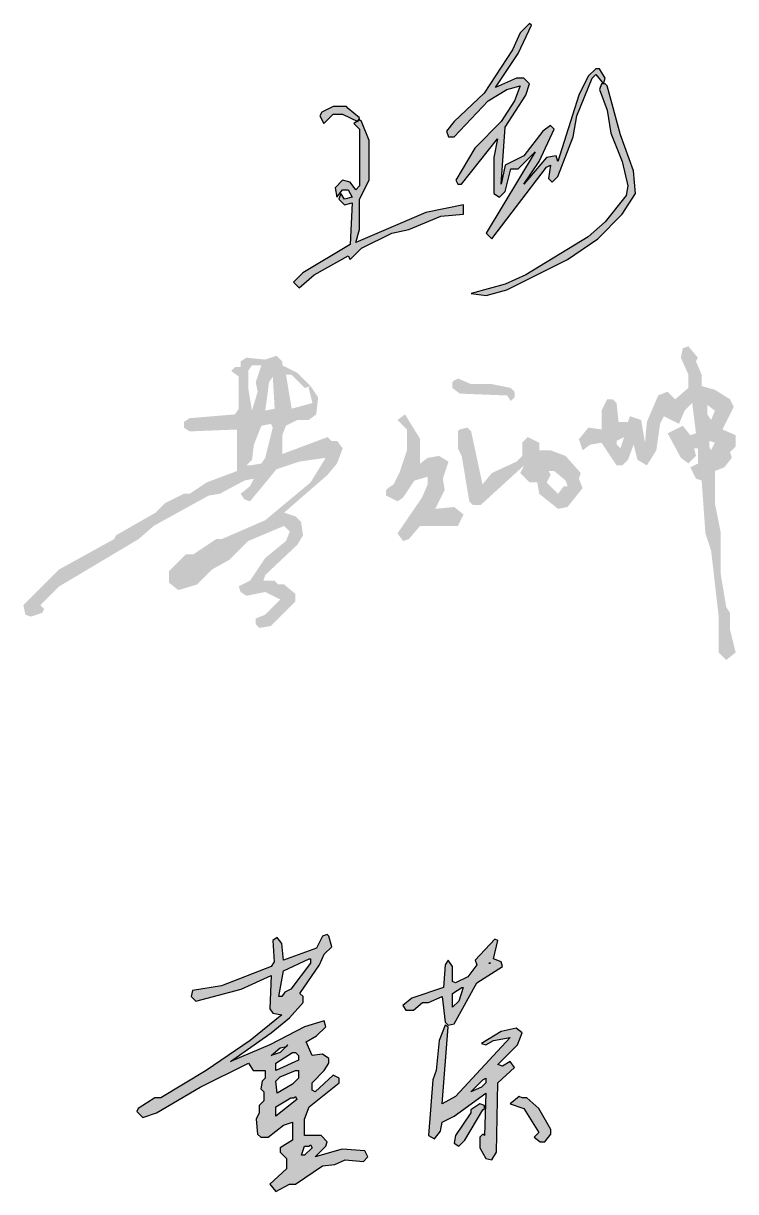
# Model space of a CAD drawing. Extents: x -4747 to 1060961, y -766984 to 396631.
# Drawn here: x 759537 to 760479, y -380523 to -378977 of the extents above; entities that cross this region are included whole.
import ezdxf

# ---------------------------------------------------------------- set-up
doc = ezdxf.new("R2010")
doc.units = 0
doc.header["$LTSCALE"] = 1000
doc.header["$MEASUREMENT"] = 0
doc.layers.get('0').update_dxf_attribs({"linetype": 'CONTINUOUS'})

# ---------------------------------------------------------------- blocks, each defined once
blk = doc.blocks.new('DR')
at = {"linetype": 'CONTINUOUS'}
h = blk.add_hatch(color=256, dxfattribs=at)
h.dxf.hatch_style = 1
h.paths.add_polyline_path([(1911115.57, -440635.48), (1911118.57, -440635.48), (1911119.57, -440634.48), (1911120.57, -440636.48), (1911115.57, -440641.48), (1911113.57, -440641.48)], flags=16)
h.paths.add_polyline_path([(1911233.57, -440611.48), (1911234.57, -440610.48), (1911234.57, -440608.48), (1911231.57, -440607.48), (1911225.57, -440611.48), (1911225.57, -440613.48), (1911215.57, -440628.48), (1911214.57, -440633.48), (1911217.57, -440635.48), (1911221.57, -440631.48)], flags=17)
h.paths.add_polyline_path([(1911259.57, -440603.48), (1911257.57, -440602.48), (1911251.57, -440607.48), (1911260.57, -440610.48), (1911270.57, -440626.48), (1911267.57, -440629.48), (1911271.57, -440632.48), (1911274.57, -440632.48), (1911278.57, -440627.48), (1911278.57, -440624.48), (1911270.57, -440610.48), (1911262.57, -440603.48)])
h.paths.add_polyline_path([(1911106.57, -440603.48), (1911108.57, -440603.48), (1911109.57, -440602.48), (1911110.57, -440604.48), (1911096.57, -440615.48), (1911096.57, -440609.48)], flags=16)
h.paths.add_polyline_path([(1911233.57, -440591.48), (1911235.57, -440590.48), (1911235.57, -440593.48), (1911232.57, -440596.48), (1911225.57, -440599.48)], flags=16)
h.paths.add_polyline_path([(1911109.57, -440585.48), (1911111.57, -440585.48), (1911111.57, -440590.48), (1911107.57, -440594.48), (1911097.57, -440600.48), (1911096.57, -440592.48), (1911099.57, -440589.48)], flags=16)
h.paths.add_polyline_path([(1911107.57, -440573.48), (1911109.57, -440573.48), (1911111.57, -440575.48), (1911111.57, -440578.48), (1911096.57, -440585.48), (1911096.57, -440580.48)], flags=16)
h.paths.add_polyline_path([(1911103.57, -440569.48), (1911104.57, -440568.48), (1911099.57, -440573.48), (1911093.57, -440575.48), (1911099.57, -440570.48)], flags=16)
h.paths.add_polyline_path([(1911210.57, -440556.48), (1911208.57, -440555.48), (1911204.57, -440565.48), (1911202.57, -440585.48), (1911200.57, -440591.48), (1911197.57, -440628.48), (1911201.57, -440630.48), (1911205.57, -440625.48), (1911206.57, -440619.48), (1911214.57, -440615.48), (1911235.57, -440600.48), (1911234.57, -440628.48), (1911233.57, -440627.48), (1911231.57, -440629.48), (1911231.57, -440636.48), (1911235.57, -440643.48), (1911239.57, -440644.48), (1911242.57, -440639.48), (1911243.57, -440593.48), (1911254.57, -440583.48), (1911251.57, -440579.48), (1911246.57, -440582.48), (1911243.57, -440581.48), (1911256.57, -440568.48), (1911259.57, -440560.48), (1911255.57, -440557.48), (1911245.57, -440559.48), (1911232.57, -440567.48), (1911235.57, -440568.48), (1911240.57, -440565.48), (1911251.57, -440563.48), (1911215.57, -440602.48), (1911206.57, -440607.48)])
h.paths.add_polyline_path([(1911219.57, -440530.48), (1911220.57, -440530.48), (1911217.57, -440539.48), (1911213.57, -440543.48), (1911213.57, -440534.48)], flags=16)
h.paths.add_polyline_path([(1911237.57, -440514.48), (1911238.57, -440514.48)], flags=16)
h.paths.add_polyline_path([(1911118.57, -440511.48), (1911119.57, -440511.48), (1911119.57, -440514.48), (1911106.57, -440531.48), (1911102.57, -440533.48), (1911100.57, -440536.48), (1911098.57, -440536.48), (1911101.57, -440519.48)], flags=16)
h.paths.add_polyline_path([(1911243.57, -440499.48), (1911241.57, -440498.48), (1911228.57, -440512.48), (1911229.57, -440515.48), (1911223.57, -440523.48), (1911215.57, -440527.48), (1911213.57, -440526.48), (1911213.57, -440516.48), (1911210.57, -440512.48), (1911208.57, -440515.48), (1911207.57, -440530.48), (1911186.57, -440537.48), (1911180.57, -440542.48), (1911182.57, -440545.48), (1911187.57, -440545.48), (1911193.57, -440540.48), (1911197.57, -440540.48), (1911206.57, -440536.48), (1911208.57, -440553.48), (1911210.57, -440555.48), (1911214.57, -440554.48), (1911229.57, -440527.48), (1911246.57, -440516.48), (1911245.57, -440513.48), (1911240.57, -440511.48)])
h.paths.add_polyline_path([(1911131.57, -440496.48), (1911130.57, -440495.48), (1911127.57, -440496.48), (1911123.57, -440504.48), (1911101.57, -440512.48), (1911100.57, -440501.48), (1911097.57, -440497.48), (1911094.57, -440499.48), (1911095.57, -440513.48), (1911093.57, -440516.48), (1911060.57, -440529.48), (1911041.57, -440532.48), (1911040.57, -440536.48), (1911043.57, -440539.48), (1911073.57, -440531.48), (1911093.57, -440522.48), (1911092.57, -440544.48), (1911094.57, -440547.48), (1911100.57, -440548.48), (1911079.57, -440565.48), (1911050.57, -440585.48), (1911020.57, -440603.48), (1911016.57, -440603.48), (1911005.57, -440610.48), (1911004.57, -440612.48), (1911008.57, -440616.48), (1911017.57, -440613.48), (1911046.57, -440596.48), (1911078.57, -440580.48), (1911081.57, -440585.48), (1911089.57, -440585.48), (1911089.57, -440590.48), (1911087.57, -440592.48), (1911086.57, -440597.48), (1911088.57, -440599.48), (1911088.57, -440605.48), (1911085.57, -440608.48), (1911085.57, -440613.48), (1911083.57, -440617.48), (1911084.57, -440627.48), (1911086.57, -440629.48), (1911091.57, -440629.48), (1911101.57, -440621.48), (1911107.57, -440619.48), (1911107.57, -440631.48), (1911099.57, -440636.48), (1911099.57, -440639.48), (1911103.57, -440643.48), (1911103.57, -440650.48), (1911092.57, -440660.48), (1911096.57, -440665.48), (1911105.57, -440660.48), (1911109.57, -440660.48), (1911127.57, -440648.48), (1911135.57, -440647.48), (1911142.57, -440644.48), (1911154.57, -440645.48), (1911157.57, -440642.48), (1911155.57, -440638.48), (1911140.57, -440637.48), (1911122.57, -440642.48), (1911129.57, -440635.48), (1911130.57, -440632.48), (1911126.57, -440628.48), (1911115.57, -440628.48), (1911115.57, -440617.48), (1911118.57, -440609.48), (1911138.57, -440593.48), (1911138.57, -440590.48), (1911134.57, -440588.48), (1911122.57, -440599.48), (1911120.57, -440598.48), (1911120.57, -440593.48), (1911128.57, -440585.48), (1911131.57, -440580.48), (1911131.57, -440577.48), (1911127.57, -440574.48), (1911120.57, -440575.48), (1911116.57, -440566.48), (1911123.57, -440562.48), (1911129.57, -440556.48), (1911128.57, -440552.48), (1911115.57, -440556.48), (1911092.57, -440568.48), (1911066.57, -440579.48), (1911093.57, -440560.48), (1911105.57, -440550.48), (1911114.57, -440540.48), (1911114.57, -440536.48), (1911112.57, -440534.48), (1911125.57, -440515.48), (1911128.57, -440508.48), (1911133.57, -440503.48)])
at = {"linetype": 'CONTINUOUS', "elevation": 12800663}
for points in [[(1911131.57, -440496.48), (1911130.57, -440495.48), (1911127.57, -440496.48), (1911123.57, -440504.48), (1911101.57, -440512.48), (1911100.57, -440501.48), (1911097.57, -440497.48), (1911094.57, -440499.48), (1911095.57, -440513.48), (1911093.57, -440516.48), (1911060.57, -440529.48), (1911041.57, -440532.48), (1911040.57, -440536.48), (1911043.57, -440539.48), (1911073.57, -440531.48), (1911093.57, -440522.48), (1911092.57, -440544.48), (1911094.57, -440547.48), (1911100.57, -440548.48), (1911079.57, -440565.48), (1911050.57, -440585.48), (1911020.57, -440603.48), (1911016.57, -440603.48), (1911005.57, -440610.48), (1911004.57, -440612.48), (1911008.57, -440616.48), (1911017.57, -440613.48), (1911046.57, -440596.48), (1911078.57, -440580.48), (1911081.57, -440585.48), (1911089.57, -440585.48), (1911089.57, -440590.48), (1911087.57, -440592.48), (1911086.57, -440597.48), (1911088.57, -440599.48), (1911088.57, -440605.48), (1911085.57, -440608.48), (1911085.57, -440613.48), (1911083.57, -440617.48), (1911084.57, -440627.48), (1911086.57, -440629.48), (1911091.57, -440629.48), (1911101.57, -440621.48), (1911107.57, -440619.48), (1911107.57, -440631.48), (1911099.57, -440636.48), (1911099.57, -440639.48), (1911103.57, -440643.48), (1911103.57, -440650.48), (1911092.57, -440660.48), (1911096.57, -440665.48), (1911105.57, -440660.48), (1911109.57, -440660.48), (1911127.57, -440648.48), (1911135.57, -440647.48), (1911142.57, -440644.48), (1911154.57, -440645.48), (1911157.57, -440642.48), (1911155.57, -440638.48), (1911140.57, -440637.48), (1911122.57, -440642.48), (1911129.57, -440635.48), (1911130.57, -440632.48), (1911126.57, -440628.48), (1911115.57, -440628.48), (1911115.57, -440617.48), (1911118.57, -440609.48), (1911138.57, -440593.48), (1911138.57, -440590.48), (1911134.57, -440588.48), (1911122.57, -440599.48), (1911120.57, -440598.48), (1911120.57, -440593.48), (1911128.57, -440585.48), (1911131.57, -440580.48), (1911131.57, -440577.48), (1911127.57, -440574.48), (1911120.57, -440575.48), (1911116.57, -440566.48), (1911123.57, -440562.48), (1911129.57, -440556.48), (1911128.57, -440552.48), (1911115.57, -440556.48), (1911092.57, -440568.48), (1911066.57, -440579.48), (1911093.57, -440560.48), (1911105.57, -440550.48), (1911114.57, -440540.48), (1911114.57, -440536.48), (1911112.57, -440534.48), (1911125.57, -440515.48), (1911128.57, -440508.48), (1911133.57, -440503.48), (1911131.57, -440496.48)], [(1911243.57, -440499.48), (1911241.57, -440498.48), (1911228.57, -440512.48), (1911229.57, -440515.48), (1911223.57, -440523.48), (1911215.57, -440527.48), (1911213.57, -440526.48), (1911213.57, -440516.48), (1911210.57, -440512.48), (1911208.57, -440515.48), (1911207.57, -440530.48), (1911186.57, -440537.48), (1911180.57, -440542.48), (1911182.57, -440545.48), (1911187.57, -440545.48), (1911193.57, -440540.48), (1911197.57, -440540.48), (1911206.57, -440536.48), (1911208.57, -440553.48), (1911210.57, -440555.48), (1911214.57, -440554.48), (1911229.57, -440527.48), (1911246.57, -440516.48), (1911245.57, -440513.48), (1911240.57, -440511.48), (1911243.57, -440499.48)], [(1911118.57, -440511.48), (1911119.57, -440511.48), (1911119.57, -440514.48), (1911106.57, -440531.48), (1911102.57, -440533.48), (1911100.57, -440536.48), (1911098.57, -440536.48), (1911101.57, -440519.48), (1911118.57, -440511.48)], [(1911237.57, -440514.48), (1911238.57, -440514.48), (1911237.57, -440514.48)], [(1911219.57, -440530.48), (1911220.57, -440530.48), (1911217.57, -440539.48), (1911213.57, -440543.48), (1911213.57, -440534.48), (1911219.57, -440530.48)], [(1911210.57, -440556.48), (1911208.57, -440555.48), (1911204.57, -440565.48), (1911202.57, -440585.48), (1911200.57, -440591.48), (1911197.57, -440628.48), (1911201.57, -440630.48), (1911205.57, -440625.48), (1911206.57, -440619.48), (1911214.57, -440615.48), (1911235.57, -440600.48), (1911234.57, -440628.48), (1911233.57, -440627.48), (1911231.57, -440629.48), (1911231.57, -440636.48), (1911235.57, -440643.48), (1911239.57, -440644.48), (1911242.57, -440639.48), (1911243.57, -440593.48), (1911254.57, -440583.48), (1911251.57, -440579.48), (1911246.57, -440582.48), (1911243.57, -440581.48), (1911256.57, -440568.48), (1911259.57, -440560.48), (1911255.57, -440557.48), (1911245.57, -440559.48), (1911232.57, -440567.48), (1911235.57, -440568.48), (1911240.57, -440565.48), (1911251.57, -440563.48), (1911215.57, -440602.48), (1911206.57, -440607.48), (1911210.57, -440556.48)], [(1911103.57, -440569.48), (1911104.57, -440568.48), (1911099.57, -440573.48), (1911093.57, -440575.48), (1911099.57, -440570.48), (1911103.57, -440569.48)], [(1911107.57, -440573.48), (1911109.57, -440573.48), (1911111.57, -440575.48), (1911111.57, -440578.48), (1911096.57, -440585.48), (1911096.57, -440580.48), (1911107.57, -440573.48)], [(1911109.57, -440585.48), (1911111.57, -440585.48), (1911111.57, -440590.48), (1911107.57, -440594.48), (1911097.57, -440600.48), (1911096.57, -440592.48), (1911099.57, -440589.48), (1911109.57, -440585.48)], [(1911233.57, -440591.48), (1911235.57, -440590.48), (1911235.57, -440593.48), (1911232.57, -440596.48), (1911225.57, -440599.48), (1911233.57, -440591.48)], [(1911106.57, -440603.48), (1911108.57, -440603.48), (1911109.57, -440602.48), (1911110.57, -440604.48), (1911096.57, -440615.48), (1911096.57, -440609.48), (1911106.57, -440603.48)], [(1911259.57, -440603.48), (1911257.57, -440602.48), (1911251.57, -440607.48), (1911260.57, -440610.48), (1911270.57, -440626.48), (1911267.57, -440629.48), (1911271.57, -440632.48), (1911274.57, -440632.48), (1911278.57, -440627.48), (1911278.57, -440624.48), (1911270.57, -440610.48), (1911262.57, -440603.48), (1911259.57, -440603.48)], [(1911233.57, -440611.48), (1911234.57, -440610.48), (1911234.57, -440608.48), (1911231.57, -440607.48), (1911225.57, -440611.48), (1911225.57, -440613.48), (1911215.57, -440628.48), (1911214.57, -440633.48), (1911217.57, -440635.48), (1911221.57, -440631.48), (1911233.57, -440611.48)], [(1911115.57, -440635.48), (1911118.57, -440635.48), (1911119.57, -440634.48), (1911120.57, -440636.48), (1911115.57, -440641.48), (1911113.57, -440641.48), (1911115.57, -440635.48)]]:
    blk.add_lwpolyline(points, dxfattribs=at)
blk = doc.blocks.new('WJ')
at = {"linetype": 'CONTINUOUS'}
h = blk.add_hatch(color=0, dxfattribs=at)
h.dxf.hatch_style = 1
h.paths.add_polyline_path([(170, 444), (169, 445), (166, 443), (169, 440), (169, 410), (167, 408), (164, 412), (160, 413), (156, 409), (157, 404), (160, 408), (163, 408), (165, 404), (161, 403), (159, 406), (158, 403), (161, 400), (165, 401), (164, 379), (139, 364), (134, 359), (137, 356), (145, 363), (163, 373), (164, 371), (170, 377), (186, 385), (195, 387), (212, 394), (224, 395), (224, 400), (204, 396), (167, 380), (169, 387), (169, 403), (174, 413), (174, 434)])
h.paths.add_polyline_path([(163, 451), (162, 452), (155, 452), (149, 449), (148, 447), (150, 443), (155, 448), (160, 448), (168, 444), (169, 446)])
h.paths.add_polyline_path([(300, 463), (299, 464), (297, 464), (296, 461), (300, 450), (302, 438), (308, 423), (311, 410), (310, 405), (299, 391), (290, 383), (257, 363), (246, 358), (228, 353), (236, 352), (247, 355), (279, 371), (295, 382), (308, 395), (315, 406), (314, 418), (307, 437)])
h.paths.add_polyline_path([(260, 495), (259, 496), (254, 491), (250, 482), (235, 459), (219, 444), (215, 439), (216, 436), (219, 436), (237, 455), (247, 461), (254, 463), (251, 455), (244, 444), (230, 430), (220, 413), (221, 411), (223, 411), (242, 435), (240, 425), (240, 406), (243, 404), (246, 407), (249, 419), (253, 419), (262, 428), (236, 385), (239, 382), (268, 420), (270, 421), (269, 414), (271, 412), (274, 415), (282, 436), (284, 447), (292, 467), (294, 469), (298, 464), (299, 467), (296, 472), (294, 472), (290, 468), (285, 458), (274, 423), (273, 426), (268, 425), (256, 411), (264, 423), (272, 440), (270, 442), (266, 439), (256, 426), (246, 421), (244, 411), (246, 441), (257, 458), (259, 464), (256, 467), (252, 467), (241, 462), (253, 480)])
at = {"color": 0, "linetype": 'CONTINUOUS', "elevation": 16083978}
for points in [[(260, 495), (259, 496), (254, 491), (250, 482), (235, 459), (219, 444), (215, 439), (216, 436), (219, 436), (237, 455), (247, 461), (254, 463), (251, 455), (244, 444), (230, 430), (220, 413), (221, 411), (223, 411), (242, 435), (240, 425), (240, 406), (243, 404), (246, 407), (249, 419), (253, 419), (262, 428), (236, 385), (239, 382), (268, 420), (270, 421), (269, 414), (271, 412), (274, 415), (282, 436), (284, 447), (292, 467), (294, 469), (298, 464), (299, 467), (296, 472), (294, 472), (290, 468), (285, 458), (274, 423), (273, 426), (268, 425), (256, 411), (264, 423), (272, 440), (270, 442), (266, 439), (256, 426), (246, 421), (244, 411), (246, 441), (257, 458), (259, 464), (256, 467), (252, 467), (241, 462), (253, 480), (260, 495)], [(300, 463), (299, 464), (297, 464), (296, 461), (300, 450), (302, 438), (308, 423), (311, 410), (310, 405), (299, 391), (290, 383), (257, 363), (246, 358), (228, 353), (236, 352), (247, 355), (279, 371), (295, 382), (308, 395), (315, 406), (314, 418), (307, 437), (300, 463)], [(163, 451), (162, 452), (155, 452), (149, 449), (148, 447), (150, 443), (155, 448), (160, 448), (168, 444), (169, 446), (163, 451)], [(170, 444), (169, 445), (166, 443), (169, 440), (169, 410), (167, 408), (164, 412), (160, 413), (156, 409), (157, 404), (160, 408), (163, 408), (165, 404), (161, 403), (159, 406), (158, 403), (161, 400), (165, 401), (164, 379), (139, 364), (134, 359), (137, 356), (145, 363), (163, 373), (164, 371), (170, 377), (186, 385), (195, 387), (212, 394), (224, 395), (224, 400), (204, 396), (167, 380), (169, 387), (169, 403), (174, 413), (174, 434), (170, 444)]]:
    blk.add_lwpolyline(points, dxfattribs=at)
blk = doc.blocks.new('A$C56AF2822')
at = {"linetype": 'CONTINUOUS', "xscale": 5, "yscale": 5, "zscale": 5}
blk.add_blockref('WJ', (-106.7, -2512.6), dxfattribs=at)
blk = doc.blocks.new('A$C7A596D73')
at = {"linetype": 'CONTINUOUS'}
h = blk.add_hatch(color=256, dxfattribs=at)
h.paths.add_polyline_path([(-527.5, 448.9), (-607.5, 418.9), (-652.5, 388.9), (-667.5, 388.9), (-717.5, 363.9), (-742.5, 338.9), (-847.5, 278.9), (-852.5, 268.9), (-997.5, 188.9), (-1087.5, 98.9), (-1092.5, 93.9), (-1087.5, 68.9), (-1072.5, 63.9), (-1042.5, 73.9), (-1037.5, 83.9), (-1047.5, 93.9), (-997.5, 143.9), (-787.5, 268.9), (-747.5, 303.9), (-602.5, 383.9), (-572.5, 388.9), (-507.5, 423.9), (-482.5, 428.9), (-492.5, 408.9), (-517.5, 388.9), (-507.5, 373.9), (-492.5, 368.9), (-422.5, 453.9), (-362.5, 473.9), (-292.5, 483.9), (-332.5, 418.9), (-452.5, 318.9), (-567.5, 268.9), (-582.5, 268.9), (-642.5, 228.9), (-662.5, 228.9), (-707.5, 183.9), (-707.5, 153.9), (-682.5, 133.9), (-632.5, 148.9), (-592.5, 188.9), (-547.5, 213.9), (-497.5, 263.9), (-402.5, 303.9), (-387.5, 288.9), (-397.5, 263.9), (-452.5, 218.9), (-492.5, 158.9), (-522.5, 143.9), (-517.5, 128.9), (-502.5, 118.9), (-452.5, 128.9), (-412.5, 108.9), (-452.5, 68.9), (-477.5, 58.9), (-477.5, 43.9), (-467.5, 33.9), (-437.5, 38.9), (-372.5, 103.9), (-372.5, 123.9), (-402.5, 148.9), (-417.5, 148.9), (-427.5, 158.9), (-457.5, 158.9), (-452.5, 173.9), (-367.5, 253.9), (-352.5, 278.9), (-357.5, 313.9), (-372.5, 328.9), (-402.5, 338.9), (-287.5, 438.9), (-262.5, 468.9), (-247.5, 508.9), (-262.5, 528.9), (-277.5, 528.9), (-287.5, 538.9), (-407.5, 493.9), (-407.5, 543.9), (-397.5, 568.9), (-367.5, 583.9), (-337.5, 583.9), (-317.5, 598.9), (-312.5, 643.9), (-332.5, 673.9), (-337.5, 668.9), (-327.5, 628.9), (-382.5, 613.9), (-397.5, 703.9), (-382.5, 703.9), (-347.5, 668.9), (-332.5, 673.9), (-367.5, 708.9), (-407.5, 728.9), (-407.5, 738.9), (-422.5, 753.9), (-452.5, 743.9), (-502.5, 748.9), (-517.5, 738.9), (-517.5, 723.9), (-532.5, 723.9), (-542.5, 713.9), (-522.5, 698.9), (-522.5, 613.9), (-532.5, 598.9), (-652.5, 588.9), (-667.5, 578.9), (-667.5, 563.9), (-652.5, 553.9), (-527.5, 558.9)])
h.paths.add_polyline_path([(-462.5, 568.9), (-437.5, 573.9), (-432.5, 563.9), (-452.5, 483.9), (-462.5, 468.9), (-492.5, 463.9), (-502.5, 463.9), (-487.5, 478.9), (-482.5, 518.9)], flags=16)
h.paths.add_polyline_path([(-487.5, 608.9), (-497.5, 668.9), (-497.5, 713.9), (-487.5, 728.9), (-462.5, 728.9), (-477.5, 683.9), (-472.5, 658.9)], flags=16)
h.paths.add_polyline_path([(-452.5, 608.9), (-447.5, 643.9), (-442.5, 683.9), (-432.5, 698.9), (-427.5, 613.9)], flags=16)
h.paths.add_polyline_path([(-22.5, 433.9), (-22.5, 413.9), (-37.5, 378.9), (-102.5, 283.9), (-87.5, 263.9), (-72.5, 268.9), (-42.5, 303.9), (57.5, 303.9), (72.5, 333.9), (47.5, 353.9), (-2.5, 348.9), (22.5, 398.9), (17.5, 428.9), (32.5, 473.9), (7.5, 488.9), (-22.5, 483.9), (-42.5, 468.9), (-42.5, 533.9), (-82.5, 598.9), (-102.5, 583.9), (-77.5, 558.9), (-77.5, 503.9), (-97.5, 443.9), (-112.5, 413.9), (-127.5, 403.9), (-132.5, 398.9), (-132.5, 383.9), (-102.5, 368.9), (-87.5, 378.9), (-57.5, 423.9)])
h.paths.add_polyline_path([(87.5, 368.9), (97.5, 358.9), (117.5, 358.9), (232.5, 463.9), (222.5, 443.9), (247.5, 418.9), (267.5, 418.9), (272.5, 388.9), (322.5, 348.9), (347.5, 353.9), (387.5, 403.9), (377.5, 428.9), (382.5, 443.9), (342.5, 488.9), (302.5, 503.9), (272.5, 503.9), (272.5, 523.9), (242.5, 538.9), (227.5, 523.9), (227.5, 488.9), (212.5, 473.9), (147.5, 443.9), (122.5, 413.9), (92.5, 553.9), (82.5, 563.9), (62.5, 558.9), (57.5, 553.9), (57.5, 508.9), (67.5, 488.9)])
h.paths.add_polyline_path([(292.5, 418.9), (302.5, 438.9), (297.5, 448.9), (312.5, 448.9), (342.5, 423.9), (347.5, 408.9), (337.5, 408.9), (322.5, 388.9)], flags=16)
h.paths.add_polyline_path([(187.5, 648.9), (197.5, 633.9), (207.5, 643.9), (207.5, 658.9), (197.5, 668.9), (147.5, 678.9), (92.5, 678.9), (57.5, 693.9), (47.5, 688.9), (42.5, 683.9), (42.5, 668.9), (62.5, 653.9)])
h.paths.add_polyline_path([(507.5, 578.9), (482.5, 578.9), (477.5, 628.9), (467.5, 638.9), (452.5, 638.9), (437.5, 608.9), (437.5, 558.9), (402.5, 563.9), (382.5, 538.9), (377.5, 533.9), (387.5, 503.9), (407.5, 518.9), (437.5, 523.9), (477.5, 463.9), (492.5, 463.9), (507.5, 478.9), (522.5, 518.9), (532.5, 478.9), (557.5, 463.9), (582.5, 503.9), (592.5, 573.9), (602.5, 593.9), (642.5, 573.9), (657.5, 608.9), (677.5, 628.9), (687.5, 548.9), (672.5, 543.9), (652.5, 568.9), (612.5, 548.9), (647.5, 483.9), (667.5, 468.9), (687.5, 488.9), (682.5, 508.9), (692.5, 508.9), (692.5, 468.9), (672.5, 458.9), (687.5, 428.9), (702.5, 423.9), (712.5, 283.9), (727.5, 238.9), (747.5, 63.9), (747.5, -31.1), (767.5, -51.1), (792.5, -31.1), (777.5, 28.9), (777.5, 73.9), (767.5, 88.9), (752.5, 178.9), (752.5, 288.9), (737.5, 363.9), (737.5, 448.9), (762.5, 458.9), (782.5, 483.9), (777.5, 498.9), (792.5, 513.9), (792.5, 543.9), (757.5, 558.9), (787.5, 618.9), (777.5, 638.9), (737.5, 663.9), (702.5, 673.9), (702.5, 703.9), (687.5, 738.9), (692.5, 748.9), (667.5, 778.9), (652.5, 773.9), (647.5, 748.9), (667.5, 703.9), (667.5, 668.9), (632.5, 638.9), (612.5, 658.9), (587.5, 648.9), (557.5, 578.9), (552.5, 523.9), (542.5, 583.9), (512.5, 593.9)])
h.paths.add_polyline_path([(497.5, 538.9), (487.5, 508.9), (477.5, 518.9), (477.5, 528.9)], flags=16)
h.paths.add_polyline_path([(717.5, 598.9), (717.5, 623.9), (737.5, 608.9), (727.5, 583.9)], flags=16)
h.paths.add_polyline_path([(722.5, 528.9), (737.5, 523.9), (727.5, 503.9), (722.5, 513.9)], flags=16)

msp = doc.modelspace()

# ---------------------------------------------------------------- block references
for name, p, xscale, yscale, zscale in [('A$C56AF2822', (759612.3, -378961, -40209945), 0.5, 0.5, 0.5), ('A$C7A596D73', (760082.8, -379794), 0.5, 0.5, 0.5), ('DR', (-3062322.6, 500808.2, -25601326), 2, 2, 2)]:
    msp.add_blockref(name, p, dxfattribs=dict(xscale=xscale, yscale=yscale, zscale=zscale))

doc.saveas('drawing.dxf')
